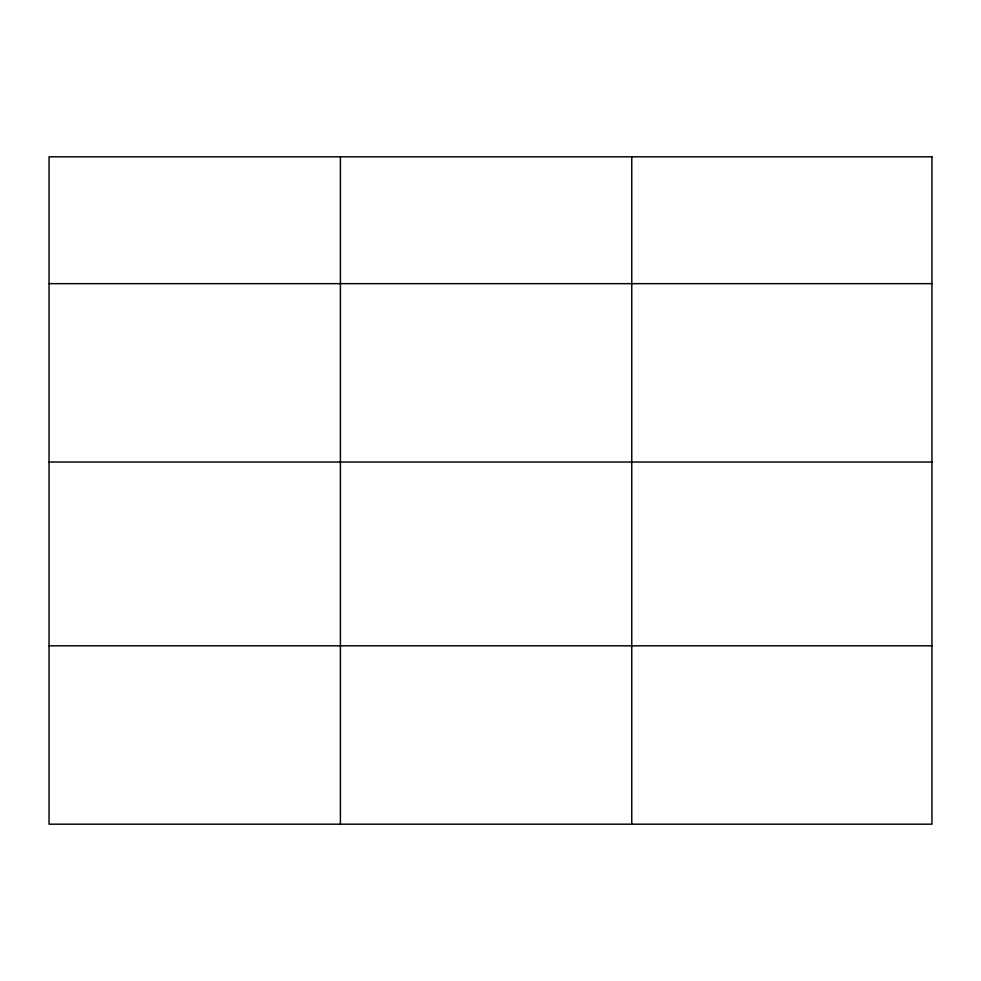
<?xml version="1.0" encoding="UTF-8"?>
<svg xmlns="http://www.w3.org/2000/svg" width="981" height="981" viewBox="0 0 981 981"><rect width="100%" height="100%" fill="white"/><g stroke="black" fill="none" stroke-linecap="round" stroke-linejoin="round"><path stroke-width="1.47" d="M49.05 283.656L931.95 283.656M49.05 462.039L931.95 462.039M49.05 645.817L931.95 645.817M631.764 156.813L631.764 824.187M340.407 156.813L340.407 824.187M931.95 156.813L49.05 156.813L49.05 824.187L931.95 824.187L931.95 156.813"/></g></svg>
